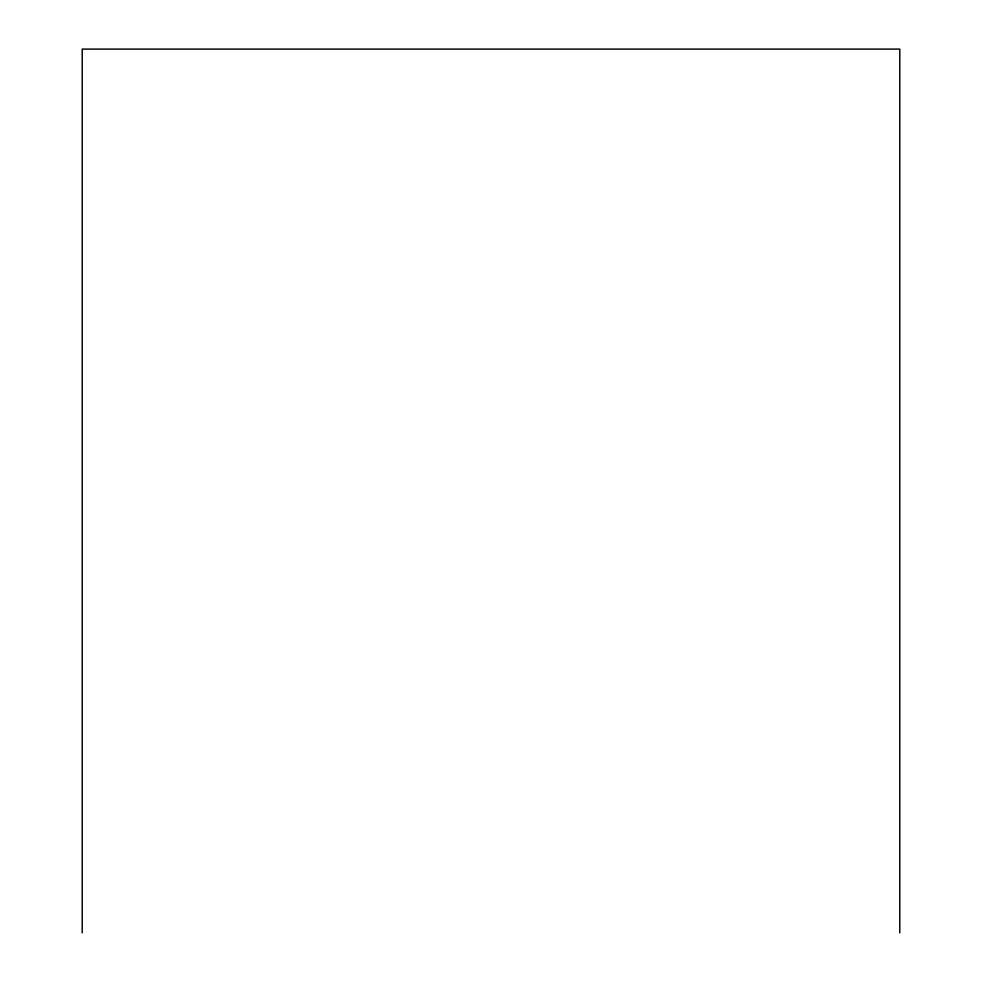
<?xml version="1.0" encoding="UTF-8"?>
<svg xmlns="http://www.w3.org/2000/svg" width="982" height="982" viewBox="0 0 982 982"><rect width="100%" height="100%" fill="white"/><g stroke="black" fill="none" stroke-linecap="round" stroke-linejoin="round"><path stroke-width="1.47" d="M899.782 932.9L899.782 49.1L82.218 49.1L82.218 932.9"/></g></svg>
